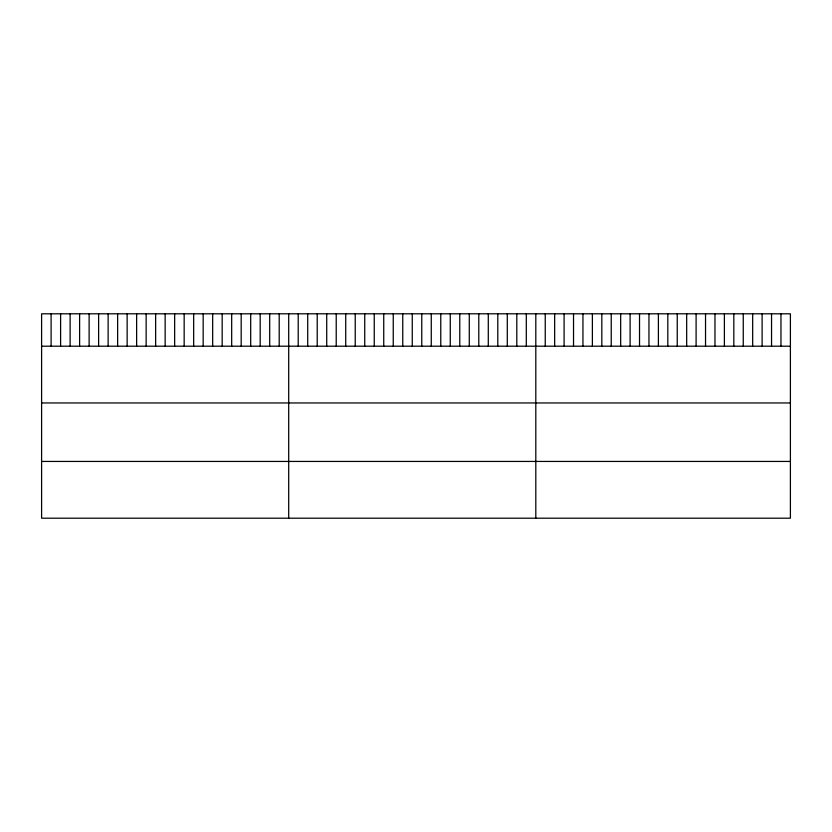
<?xml version="1.0" encoding="UTF-8"?>
<svg xmlns="http://www.w3.org/2000/svg" width="832" height="832" viewBox="0 0 832 832"><rect width="100%" height="100%" fill="white"/><g stroke="black" fill="none" stroke-linecap="round" stroke-linejoin="round"><path stroke-width="1.25" d="M790.4 346.195L790.4 518.201L41.6 518.201L41.6 313.799L790.4 313.799L790.4 346.195L41.6 346.195M41.6 402.958L790.4 402.958M41.6 461.438L790.4 461.438M780.967 313.799L780.967 346.195M771.545 313.799L771.545 346.195M762.112 313.799L762.112 346.195M752.679 313.799L752.679 346.195M743.257 313.799L743.257 346.195M733.824 313.799L733.824 346.195M724.391 313.799L724.391 346.195M714.969 313.799L714.969 346.195M705.536 313.799L705.536 346.195M696.103 313.799L696.103 346.195M686.681 313.799L686.681 346.195M677.248 313.799L677.248 346.195M667.815 313.799L667.815 346.195M658.393 313.799L658.393 346.195M648.96 313.799L648.96 346.195M639.527 313.799L639.527 346.195M630.105 313.799L630.105 346.195M620.672 313.799L620.672 346.195M611.239 313.799L611.239 346.195M601.817 313.799L601.817 346.195M592.384 313.799L592.384 346.195M582.951 313.799L582.951 346.195M573.529 313.799L573.529 346.195M564.096 313.799L564.096 346.195M554.663 313.799L554.663 346.195M545.241 313.799L545.241 346.195M535.808 313.799L535.808 518.201M526.302 313.799L526.302 346.195M516.797 313.799L516.797 346.195M507.291 313.799L507.291 346.195M497.796 313.799L497.796 346.195M488.29 313.799L488.29 346.195M478.785 313.799L478.785 346.195M469.279 313.799L469.279 346.195M459.774 313.799L459.774 346.195M450.268 313.799L450.268 346.195M440.773 313.799L440.773 346.195M431.267 313.799L431.267 346.195M421.762 313.799L421.762 346.195M412.256 313.799L412.256 346.195M402.75 313.799L402.75 346.195M393.245 313.799L393.245 346.195M383.739 313.799L383.739 346.195M374.244 313.799L374.244 346.195M364.738 313.799L364.738 346.195M355.233 313.799L355.233 346.195M345.727 313.799L345.727 346.195M336.222 313.799L336.222 346.195M326.716 313.799L326.716 346.195M317.221 313.799L317.221 346.195M307.715 313.799L307.715 346.195M298.21 313.799L298.21 346.195M288.704 313.799L288.704 518.201M279.198 313.799L279.198 346.195M269.693 313.799L269.693 346.195M260.187 313.799L260.187 346.195M250.692 313.799L250.692 346.195M241.186 313.799L241.186 346.195M231.681 313.799L231.681 346.195M222.175 313.799L222.175 346.195M212.67 313.799L212.67 346.195M203.164 313.799L203.164 346.195M193.669 313.799L193.669 346.195M184.163 313.799L184.163 346.195M174.658 313.799L174.658 346.195M165.152 313.799L165.152 346.195M155.646 313.799L155.646 346.195M146.141 313.799L146.141 346.195M136.635 313.799L136.635 346.195M127.14 313.799L127.14 346.195M117.634 313.799L117.634 346.195M108.129 313.799L108.129 346.195M98.623 313.799L98.623 346.195M89.118 313.799L89.118 346.195M79.612 313.799L79.612 346.195M70.117 313.799L70.117 346.195M60.611 313.799L60.611 346.195M51.106 313.799L51.106 346.195"/></g></svg>
